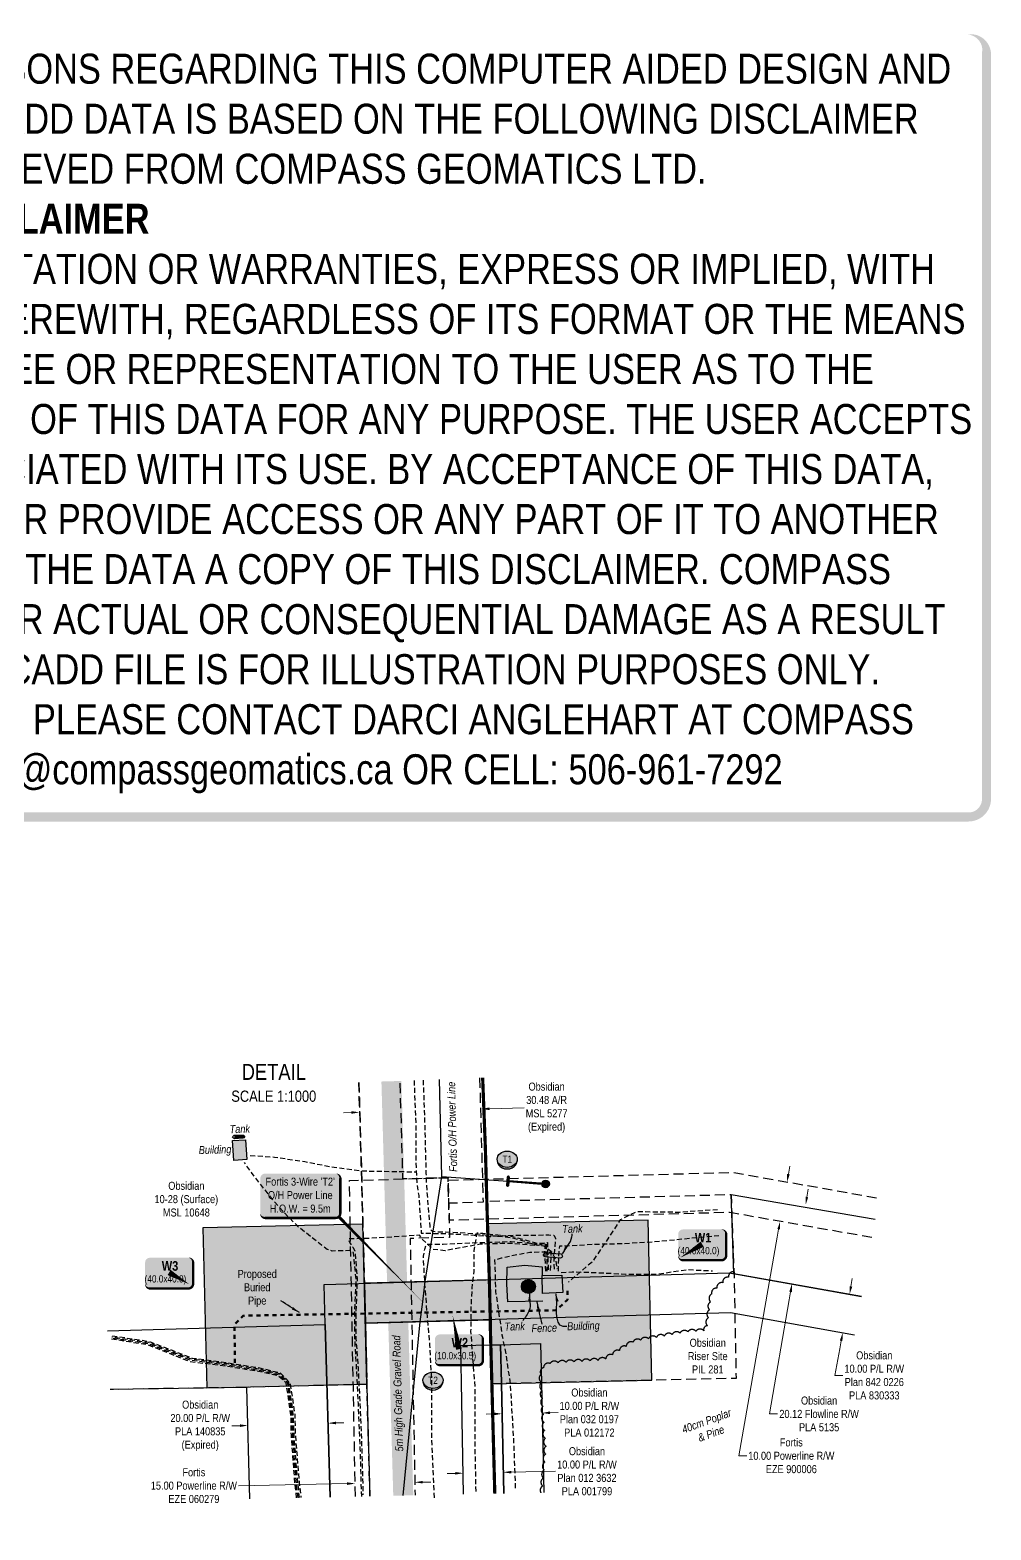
# Model space of a CAD drawing. Extents: x 628869 to 631269, y 5834526 to 5836720.
# Drawn here: x 630069 to 631269, y 5834846 to 5836720 of the extents above; entities that cross this region are included whole.
import ezdxf
from ezdxf.enums import TextEntityAlignment as Align

# ---------------------------------------------------------------- set-up
doc = ezdxf.new("R2010")
doc.units = 0
doc.header["$LTSCALE"] = 5
doc.header["$PDSIZE"] = 0.5
for name, pattern in [('0', [1, 1, 0]), ('CENTERLINEX3', [5, 2.5, -1, 0.5, -1]), ('foc-ACCESSROAD', [3.75, 2.5, -1.25]), ('foc-FLOWLINE', [3.75, 2.5, -1.25]), ('foc-PROPOSED-HP', [2, 1, -1]), ('UG_PIPE', [1.875, 1.25, -0.625])]:
    doc.linetypes.add(name, pattern=pattern)
doc.layers.get('Defpoints').update_dxf_attribs({"color": 9})
for name, color, linetype in [('AS-FENCE', 48, 'foc-FENCE'), ('AS-PIPE-UG', 44, 'UG_PIPE'), ('AS-POWER', 104, 'foc-POWER'), ('AS-POWER-EXISTING-ANC', 72, 'Continuous'), ('AS-POWER-EXISTING-PP', 72, 'Continuous'), ('AS-POWER-T', 104, 'Continuous'), ('AS-ROADS', 254, 'Continuous'), ('C-RW', 13, 'Continuous'), ('C-WS', 13, 'foc-ACCESSROAD'), ('DETAIL-T', 7, 'Continuous'), ('F-EZE', 190, 'foc-FLOWLINE'), ('P-BUFFER-H 100m', 191, 'Continuous'), ('P-CROSSINGS', 250, 'Continuous'), ('P-TEMP-BLOCKS', 250, 'Continuous'), ('P-WORKAREA', 113, 'Continuous'), ('P-WORKAREA-H', 111, 'Continuous'), ('T-BUSH', 110, '0'), ('T-BUSH-T', 110, 'Continuous')]:
    doc.layers.add(name, color=color, linetype=linetype)
for name, color, linetype, lineweight in [('AS-GENERAL', 48, 'Continuous', 18), ('C-AR-T', 13, 'Continuous', 9), ('C-RW-T', 13, 'Continuous', 9), ('C-WS-T', 13, 'Continuous', 9), ('F-EZE-T', 190, 'Continuous', 9), ('PROPOSED HP', 240, 'foc-PROPOSED-HP', 60), ('T-TEXT', 48, 'Continuous', 18)]:
    doc.layers.add(name, color=color, linetype=linetype, lineweight=lineweight)
doc.layers.add('AS-IR BOUNDARY', color=7, linetype='CENTERLINEX3', lineweight=25, true_color=0x636363)
doc.layers.add('AS-STRUCTURE', color=7, linetype='Continuous', lineweight=30, true_color=0x595959)
doc.layers.add('AS-STRUCTURE-H', color=7, linetype='Continuous', true_color=0xa8a8a8)
doc.layers.add('AS-STRUCTURE-T', color=7, linetype='Continuous', true_color=0x454545)
doc.layers.add('DISCLAIMER', color=7, linetype='Continuous', plot=False)
doc.styles.add('80', font='ARIALN.TTF', dxfattribs={"height": 10})
doc.styles.add('80CG', font='ARIALN.TTF', dxfattribs={"height": 10})
doc.styles.add('80L', font='ARIALN.TTF', dxfattribs={"height": 10})
doc.styles.add('BOLD', font='ARIALNB.TTF')
doc.styles.add('Crossing', font='ARIALN.TTF', dxfattribs={"height": 10})
doc.styles.add('foc-LtypeFont', font='ARIALN.TTF', dxfattribs={"height": 7.35})
doc.linetypes.add('foc-FENCE', pattern='A,10,-1,["X",foc-LtypeFont,S=0.2,R=0,X=-0.625,Y=-0.75],-1.24', length=12.24)
doc.linetypes.add('foc-POWER', pattern='A,6,-1,["P",foc-LtypeFont,S=0.2,R=0,X=-0.625,Y=-0.75],-1.24,4', length=12.24)
doc.dimstyles.new('Compass 5 000', dxfattribs={"dimscale": 5, "dimtxt": 9, "dimasz": 2, "dimexe": 0.2, "dimexo": 0.0625, "dimgap": 0.5, "dimtad": 0, "dimtih": 1, "dimtoh": 1, "dimzin": 0, "dimdsep": 46, "dimtxsty": '80CG', "dimcen": 0.1, "dimse1": 1, "dimse2": 1, "dimclrd": 256, "dimclrt": 256, "dimaunit": 1, "dimadec": 4, "dimazin": 0, "dimtfac": 0.06, "dimtofl": 0, "dimtmove": 0, "dimatfit": 1, "dimfxl": 0.2, "dimtolj": 1, "dimtzin": 0, "dimlwd": -1, "dimarcsym": 0})

# ---------------------------------------------------------------- blocks, each defined once
blk = doc.blocks.new('*U452')
h = blk.add_hatch(color=111)
edge = h.paths.add_edge_path()
edge.add_line((-24, -20), (24, -20))
edge.add_arc((24, -14), 6, 270, 360)
edge.add_line((30, -14), (30, 12.5))
edge.add_arc((24, 12.5), 6, 0, 90)
edge.add_line((24, 18.5), (-24, 18.5))
edge.add_arc((-24, 12.5), 6, 90, 180)
edge.add_line((-30, 12.5), (-30, -14))
edge.add_arc((-24, -14), 6, 180, 270)
at = {"color": 250, "flags": 128}
blk.add_lwpolyline([(-24, -20, 3, 3, 0), (24, -20, 3, 3, 0.414214), (30, -14, 3, 3, 0), (30, 12.5, 3, 0, 0.414214), (24, 18.5, 0, 0, 0), (-24, 18.5, 0, 0, 0.414214), (-30, 12.5, 0, 0, 0), (-30, -14, 0, 3, 0.414214)], format="xyseb", close=True, dxfattribs=at)
at = {"flags": 128}
blk.add_lwpolyline([(-27.5, -16.9, 0, 7.5, 0), (0, 0, 0, 0, 0)], format="xyseb", dxfattribs=at)
at = {"color": 250}
for tag, p, height, style in [('TEMP_AREA_W1_001', (-9.2, 2.2), 12, 'BOLD'), ('ENTER_TEXT_001', (-30.7, -12.5), 9, '80')]:
    blk.add_attdef(tag, p, '', height=height, dxfattribs=dict(at, style=style))
blk = doc.blocks.new('*D454')
at = {"layer": 'C-AR-T', "transparency": 16777216}
for p, q in [((630643.1, 5835372.2), (630686.6, 5835373.4)), ((630470.7, 5835367.6), (630460.7, 5835367.3))]:
    blk.add_line(p, q, dxfattribs=at)
for points in [[(630470.6, 5835369.2), (630470.7, 5835365.9), (630480.7, 5835367.8)], [(630643.1, 5835373.9), (630643.2, 5835370.6), (630633.1, 5835372)]]:
    blk.add_solid(points, dxfattribs=at)
at = {"layer": 'Defpoints', "color": 0, "transparency": 16777216}
for p in [(630624.1, 5835706.3), (630471.6, 5835702.2), (630633.1, 5835372)]:
    blk.add_point(p, dxfattribs=at)
at = {"layer": 'C-AR-T', "transparency": 16777216, "insert": (630714.5, 5835373.4), "char_height": 10, "attachment_point": 5, "style": '80CG'}
blk.add_mtext('\\A1;Obsidian\\P30.48 A/R\\PMSL 5277\\P(Expired)', dxfattribs=at)
blk = doc.blocks.new('*D455')
at = {"layer": 'C-RW-T', "transparency": 16777216}
for p, q in [((631039.6, 5835262), (631041.3, 5835271.8)), ((630992.8, 5834991), (631017.4, 5835133.6)), ((631019.1, 5835143.4), (631017.4, 5835133.6)), ((631002.8, 5834991), (630992.8, 5834991))]:
    blk.add_line(p, q, dxfattribs=at)
for points in [[(631038, 5835262.3), (631041.2, 5835261.7), (631037.9, 5835252.1)], [(631017.5, 5835143.7), (631020.8, 5835143.1), (631020.8, 5835153.3)]]:
    blk.add_solid(points, dxfattribs=at)
at = {"layer": 'Defpoints', "color": 0, "transparency": 16777216}
for p in [(631037.9, 5835252.1), (631103.7, 5835240.8), (631086.6, 5835141.9)]:
    blk.add_point(p, dxfattribs=at)
at = {"layer": 'C-RW-T', "transparency": 16777216, "insert": (631054.8, 5834991), "char_height": 10, "attachment_point": 5, "style": '80CG'}
blk.add_mtext('\\A1;Obsidian\\P20.12 Flowline R/W\\PPLA 5135', dxfattribs=at)
blk = doc.blocks.new('*D456')
at = {"layer": 'C-RW-T', "transparency": 16777216}
for p, q in [((630331.4, 5834976.3), (630321.5, 5834976.1)), ((630451.3, 5834979.7), (630461.3, 5834980))]:
    blk.add_line(p, q, dxfattribs=at)
for points in [[(630331.4, 5834978), (630331.5, 5834974.7), (630341.4, 5834976.6)], [(630451.3, 5834981.4), (630451.4, 5834978.1), (630441.3, 5834979.4)]]:
    blk.add_solid(points, dxfattribs=at)
at = {"layer": 'Defpoints', "color": 0, "transparency": 16777216}
for p in [(630341.4, 5834976.6), (630342.2, 5834949.6), (630442.1, 5834952.5)]:
    blk.add_point(p, dxfattribs=at)
at = {"layer": 'C-RW-T', "transparency": 16777216, "insert": (630281.9, 5834976.1), "char_height": 10, "attachment_point": 5, "style": '80CG', "bg_fill": 3, "box_fill_scale": 1.1, "bg_fill_color": 256, "bg_fill_true_color": 13158600, "bg_fill_transparency": 0}
blk.add_mtext('\\A1;Obsidian\\P20.00 P/L R/W\\PPLA 140835\\P(Expired)', dxfattribs=at)
blk = doc.blocks.new('*D457')
at = {"layer": 'C-RW-T', "transparency": 16777216}
for p, q in [((631094.5, 5835150.2), (631096.3, 5835160)), ((631074.6, 5835039.1), (631080.6, 5835072.4)), ((631082.3, 5835082.2), (631080.6, 5835072.4)), ((631084.6, 5835039.1), (631074.6, 5835039.1))]:
    blk.add_line(p, q, dxfattribs=at)
for points in [[(631092.9, 5835150.5), (631096.2, 5835149.9), (631092.8, 5835140.3)], [(631080.7, 5835082.5), (631084, 5835081.9), (631084.1, 5835092.1)]]:
    blk.add_solid(points, dxfattribs=at)
at = {"layer": 'Defpoints', "color": 0, "transparency": 16777216}
for p in [(631010.8, 5835155.1), (631002.1, 5835106.8), (631084.1, 5835092.1)]:
    blk.add_point(p, dxfattribs=at)
at = {"layer": 'C-RW-T', "transparency": 16777216, "insert": (631123.7, 5835039.1), "char_height": 10, "attachment_point": 5, "style": '80CG'}
blk.add_mtext('\\A1;Obsidian\\P10.00 P/L R/W\\PPlan 842 0226\\PPLA 830333', dxfattribs=at)
blk = doc.blocks.new('*D458')
at = {"layer": 'C-RW-T', "transparency": 16777216}
for p, q in [((630648.9, 5834991), (630638.9, 5834990.8)), ((630718.8, 5834992.5), (630728.8, 5834992.7))]:
    blk.add_line(p, q, dxfattribs=at)
for points in [[(630718.7, 5834994.1), (630718.8, 5834990.8), (630708.8, 5834992.2)], [(630648.8, 5834992.7), (630648.9, 5834989.4), (630658.9, 5834991.2)]]:
    blk.add_solid(points, dxfattribs=at)
at = {"layer": 'Defpoints', "color": 0, "transparency": 16777216}
for p in [(630658.5, 5835006.8), (630708.5, 5835007.8), (630708.8, 5834992.2)]:
    blk.add_point(p, dxfattribs=at)
at = {"layer": 'C-RW-T', "transparency": 16777216, "insert": (630767.9, 5834992.7), "char_height": 10, "attachment_point": 5, "style": '80CG'}
blk.add_mtext('\\A1;Obsidian\\P10.00 P/L R/W\\PPlan 032 0197\\PPLA 012172', dxfattribs=at)
blk = doc.blocks.new('*D459')
at = {"layer": 'C-RW-T', "transparency": 16777216}
for p, q in [((630670.3, 5834918.3), (630725.8, 5834919.4)), ((630600.4, 5834916.8), (630590.4, 5834916.6))]:
    blk.add_line(p, q, dxfattribs=at)
for points in [[(630670.3, 5834919.9), (630670.4, 5834916.6), (630660.3, 5834918.1)], [(630600.3, 5834918.5), (630600.4, 5834915.2), (630610.4, 5834917)]]:
    blk.add_solid(points, dxfattribs=at)
at = {"layer": 'Defpoints', "color": 0, "transparency": 16777216}
for p in [(630610.5, 5834911.7), (630660.3, 5834918.1), (630660.5, 5834912.7)]:
    blk.add_point(p, dxfattribs=at)
at = {"layer": 'C-RW-T', "transparency": 16777216, "insert": (630764.9, 5834919.4), "char_height": 10, "attachment_point": 5, "style": '80CG'}
blk.add_mtext('\\A1;Obsidian\\P10.00 P/L R/W\\PPlan 012 3632\\PPLA 001799', dxfattribs=at)
blk = doc.blocks.new('*D460')
at = {"layer": 'Defpoints', "color": 0, "transparency": 16777216}
for p in [(630475.4, 5834904.1), (630475.4, 5834903.3), (630549.9, 5834904.7)]:
    blk.add_point(p, dxfattribs=at)
at = {"layer": 'F-EZE-T', "transparency": 16777216}
for p, q in [((630465.4, 5834904), (630329.6, 5834901.4)), ((630559.9, 5834905.8), (630569.9, 5834905.9))]:
    blk.add_line(p, q, dxfattribs=at)
for points in [[(630465.4, 5834905.6), (630465.4, 5834902.3), (630475.4, 5834904.1)], [(630559.9, 5834907.4), (630559.9, 5834904.1), (630549.9, 5834905.6)]]:
    blk.add_solid(points, dxfattribs=at)
at = {"layer": 'F-EZE-T', "transparency": 16777216, "insert": (630274, 5834901.4), "char_height": 10, "attachment_point": 5, "style": '80CG'}
blk.add_mtext('\\A1;Fortis\\P15.00 Powerline R/W\\PEZE 060279', dxfattribs=at)
blk = doc.blocks.new('*D461')
at = {"layer": 'Defpoints', "color": 0, "transparency": 16777216}
for p in [(631001.4, 5835283.2), (631014.8, 5835280.8), (630992.7, 5835233.9)]:
    blk.add_point(p, dxfattribs=at)
at = {"layer": 'F-EZE-T', "transparency": 16777216}
for p, q in [((631016.5, 5835290.6), (631018.3, 5835300.5)), ((631004.3, 5835221.7), (631002.6, 5835211.8)), ((630954.4, 5834938.7), (631002.6, 5835211.8)), ((630964.4, 5834938.7), (630954.4, 5834938.7))]:
    blk.add_line(p, q, dxfattribs=at)
for points in [[(631014.9, 5835290.9), (631018.2, 5835290.4), (631014.8, 5835280.8)], [(631002.7, 5835222), (631006, 5835221.4), (631006.1, 5835231.5)]]:
    blk.add_solid(points, dxfattribs=at)
at = {"layer": 'F-EZE-T', "transparency": 16777216, "insert": (631020.1, 5834938.7), "char_height": 10, "attachment_point": 5, "style": '80CG'}
blk.add_mtext('\\A1;Fortis\\P10.00 Powerline R/W\\PEZE 900006', dxfattribs=at)
blk = doc.blocks.new('*U453')
h = blk.add_hatch(color=255)
h.dxf.hatch_style = 1
edge = h.paths.add_edge_path()
edge.add_arc((0.08, 1.1), 0.2, -4.2141, 175.7859, ccw=False)
edge.add_line((0.28, 1.08), (0.18, -0.21))
edge.add_line((0.18, -0.21), (0.12, -1.11))
edge.add_arc((-0.08, -1.1), 0.2, 175.7859, 355.7859, ccw=False)
edge.add_line((-0.28, -1.08), (-0.12, 1.11))
h = blk.add_hatch(color=255)
h.dxf.hatch_style = 1
edge = h.paths.add_edge_path()
edge.add_arc((9.38, -0.69), 0.2, -94.2141, 85.7859, ccw=False)
edge.add_line((9.37, -0.89), (0.18, -0.21))
edge.add_line((0.18, -0.21), (0.21, 0.18))
edge.add_line((0.21, 0.18), (9.4, -0.49))
at = {"color": 255}
blk.add_lwpolyline([(-0.12, 1.11, -1), (0.28, 1.08), (0.18, -0.21), (0.12, -1.11, -1), (-0.28, -1.08)], format="xyb", close=True, dxfattribs=at)
at = {"color": 72, "const_width": 0.1, "flags": 128}
for points in [[(0.08, 1.1), (-0.08, -1.1)], [(9.38, -0.69), (0, 0)]]:
    blk.add_lwpolyline(points, dxfattribs=at)
at = {"color": 255, "flags": 128}
blk.add_lwpolyline([(9.4, -0.49, -1), (9.37, -0.89), (0.18, -0.21), (0.21, 0.18)], format="xyb", close=True, dxfattribs=at)
blk = doc.blocks.new('POWERPOLE')
h = blk.add_hatch(color=255)
edge = h.paths.add_edge_path()
edge.add_arc((0, 0), 0.96, 0, 360)
at = {"linetype": 'Continuous'}
for p, q in [((0.68, -0.68), (-0.68, 0.68)), ((-0.68, -0.68), (0.68, 0.68))]:
    blk.add_line(p, q, dxfattribs=at)
blk.add_circle((0, 0), 0.96, dxfattribs=at)
blk = doc.blocks.new('*U448')
h = blk.add_hatch(color=255)
edge = h.paths.add_edge_path()
edge.add_line((-44, -28.5), (44, -28.5))
edge.add_arc((44, -22.5), 6, 270, 360)
edge.add_line((50, -22.5), (50, 21))
edge.add_arc((44, 21), 6, 0, 90)
edge.add_line((44, 27), (-44, 27))
edge.add_arc((-44, 21), 6, 90, 180)
edge.add_line((-50, 21), (-50, -22.5))
edge.add_arc((-44, -22.5), 6, 180, 270)
at = {"color": 104, "flags": 128}
blk.add_lwpolyline([(-44, -28.5, 3, 3, 0), (44, -28.5, 3, 3, 0.414214), (50, -22.5, 3, 3, 0), (50, 21, 3, 0, 0.414214), (44, 27, 0, 0, 0), (-44, 27, 0, 0, 0.414214), (-50, 21, 0, 0, 0), (-50, -22.5, 0, 3, 0.414214)], format="xyseb", close=True, dxfattribs=at)
at = {"color": 104, "style": '80'}
blk.add_attdef('ENTER_TEXT_001', (-26.8, -4.9), '', height=10, dxfattribs=at)
blk = doc.blocks.new('*U463')
h = blk.add_hatch(color=111)
edge = h.paths.add_edge_path()
edge.add_line((-24, -20), (24, -20))
edge.add_arc((24, -14), 6, 270, 360)
edge.add_line((30, -14), (30, 12.5))
edge.add_arc((24, 12.5), 6, 0, 90)
edge.add_line((24, 18.5), (-24, 18.5))
edge.add_arc((-24, 12.5), 6, 90, 180)
edge.add_line((-30, 12.5), (-30, -14))
edge.add_arc((-24, -14), 6, 180, 270)
at = {"color": 250, "flags": 128}
blk.add_lwpolyline([(-24, -20, 3, 3, 0), (24, -20, 3, 3, 0.414214), (30, -14, 3, 3, 0), (30, 12.5, 3, 0, 0.414214), (24, 18.5, 0, 0, 0), (-24, 18.5, 0, 0, 0.414214), (-30, 12.5, 0, 0, 0), (-30, -14, 0, 3, 0.414214)], format="xyseb", close=True, dxfattribs=at)
at = {"flags": 128}
blk.add_lwpolyline([(25, -14.6, 0, 7.5, 0), (0, 0, 0, 0, 0)], format="xyseb", dxfattribs=at)
at = {"color": 250}
for tag, p, height, style in [('TEMP_AREA_W1_001', (-9.2, 2.2), 12, 'BOLD'), ('ENTER_TEXT_001', (-30.7, -12.5), 9, '80')]:
    blk.add_attdef(tag, p, '', height=height, dxfattribs=dict(at, style=style))
blk = doc.blocks.new('*U462')
h = blk.add_hatch(color=111)
edge = h.paths.add_edge_path()
edge.add_line((-24, -20), (24, -20))
edge.add_arc((24, -14), 6, 270, 360)
edge.add_line((30, -14), (30, 12.5))
edge.add_arc((24, 12.5), 6, 0, 90)
edge.add_line((24, 18.5), (-24, 18.5))
edge.add_arc((-24, 12.5), 6, 90, 180)
edge.add_line((-30, 12.5), (-30, -14))
edge.add_arc((-24, -14), 6, 180, 270)
at = {"flags": 128}
blk.add_lwpolyline([(-7.8, 42, 0, 7.5, 0), (0, 0, 0, 0, 0)], format="xyseb", dxfattribs=at)
at = {"color": 250, "flags": 128}
blk.add_lwpolyline([(-24, -20, 3, 3, 0), (24, -20, 3, 3, 0.414214), (30, -14, 3, 3, 0), (30, 12.5, 3, 0, 0.414214), (24, 18.5, 0, 0, 0), (-24, 18.5, 0, 0, 0.414214), (-30, 12.5, 0, 0, 0), (-30, -14, 0, 3, 0.414214)], format="xyseb", close=True, dxfattribs=at)
at = {"color": 250}
for tag, p, height, style in [('TEMP_AREA_W1_001', (-9.2, 2.2), 12, 'BOLD'), ('ENTER_TEXT_001', (-30.7, -12.5), 9, '80')]:
    blk.add_attdef(tag, p, '', height=height, dxfattribs=dict(at, style=style))
blk = doc.blocks.new('XING3')
h = blk.add_hatch(color=250)
h.dxf.hatch_style = 1
edge = h.paths.add_edge_path()
edge.add_ellipse((0, -2), major_axis=(-12.5, 0), ratio=0.816297, start_angle=0, end_angle=180)
edge.add_line((12.5, -2), (12.5, 0))
edge.add_ellipse((0, 0), major_axis=(-12.5, 0), ratio=0.816297, start_angle=0, end_angle=180, ccw=False)
edge.add_line((-12.5, 0), (-12.5, -2))
at = {"layer": 'P-BUFFER-H 100m'}
h = blk.add_hatch(color=256, dxfattribs=at)
h.dxf.hatch_style = 1
edge = h.paths.add_edge_path()
edge.add_ellipse((0, 0), major_axis=(-12.5, 0), ratio=0.816297, start_angle=0, end_angle=360)
at = {"color": 250}
blk.add_ellipse((0, 0), major_axis=(-12.5, 0), ratio=0.816297, dxfattribs=at)
blk.add_ellipse((0, -2), major_axis=(-12.5, 0), ratio=0.816297, start_param=0, end_param=3.141593, dxfattribs=at)
at = {"color": 250, "style": 'Crossing'}
blk.add_attdef('CROSSING', text='', height=9, dxfattribs=at).set_placement((0.1, 0), align=Align.MIDDLE_CENTER)
at = {"color": 250, "style": 'Crossing', "flags": 1}
for tag, p in [('OWNER', (0.1, -12.5)), ('DESCRIPTION', (0.1, -25.8)), ('LOCATION', (0.1, -39.3)), ('DWG_REF', (0.1, -52.8))]:
    blk.add_attdef(tag, text='', height=9, dxfattribs=at).set_placement(p, align=Align.MIDDLE_CENTER)
blk = doc.blocks.new('Disclaimer_Legal')
at = {"layer": 'DISCLAIMER', "color": 254, "flags": 128}
blk.add_lwpolyline([(-3612.9, -1104.6, 37.5, 37.5, 0), (4096.1, -1104.6, 37.5, 37.5, 0.414214), (4171.1, -1029.6, 37.5, 37.5, 0), (4171.1, 2078.7, 37.5, 0, 0.414214), (4096.1, 2153.7, 0, 0, 0), (-3612.9, 2153.7, 0, 0, 0.414214), (-3687.9, 2078.7, 0, 0, 0), (-3687.9, -1029.6, 0, 37.5, 0.414214)], format="xyseb", close=True, dxfattribs=at)
at = {"layer": 'DISCLAIMER', "color": 254, "insert": (241.6, 533.9), "char_height": 125, "width": 7717.568, "attachment_point": 5, "style": '80'}
blk.add_mtext('NOTICE TO THE CORPORATION, PERSON &/OR PERSONS REGARDING THIS COMPUTER AIDED DESIGN AND DRAFTING (CADD) FILES. ACCEPTANCE OF THE CADD DATA IS BASED ON THE FOLLOWING DISCLAIMER WHICH COVERS ALL CADD DATA RECIEVED FROM COMPASS GEOMATICS LTD.\\P{\\fArial Narrow|b1|i0|c0|p34;DISCLAIMER}\\PCOMPASS GEOMATICS LTD. MAKES NO REPRESENTATION OR WARRANTIES, EXPRESS OR IMPLIED, WITH RESPECT TO THE REUSE OF THE DATA PROVIDED HEREWITH, REGARDLESS OF ITS FORMAT OR THE MEANS OF ITS TRANSMISSION. THERE IS NO GUARANTEE OR REPRESENTATION TO THE USER AS TO THE ACCURACY, CURRENCY, SUITABILITY OR RELIABILITY OF THIS DATA FOR ANY PURPOSE. THE USER ACCEPTS THE DATA "AS IS", AND ASSUMES ALL RISKS ASSOCIATED WITH ITS USE. BY ACCEPTANCE OF THIS DATA, THE USER AGREES NOT TO TRANSMIT THIS DATA OR PROVIDE ACCESS OR ANY PART OF IT TO ANOTHER PARTY UNLESS THE USER SHALL INCLUDE WITH THE DATA A COPY OF THIS DISCLAIMER. COMPASS GEOMATICS LTD. ASSUMES NO RESPONSIBILITY FOR ACTUAL OR CONSEQUENTIAL DAMAGE AS A RESULT OF ANY USER\'S RELIANCE ON THIS DATA. THIS CADD FILE IS FOR ILLUSTRATION PURPOSES ONLY.\\PIF YOU REQUIRE MORE ACCURATE INFORMATION, PLEASE CONTACT DARCI ANGLEHART AT COMPASS GEOMATICS LTD. VIA EMAIL: darci.anglehart@compassgeomatics.ca OR CELL: 506-961-7292', dxfattribs=at)

msp = doc.modelspace()

# ---------------------------------------------------------------- hatches: boundary and pattern name
at = {"layer": 'AS-STRUCTURE-H'}
h = msp.add_hatch(color=256, dxfattribs=at)
h.dxf.hatch_style = 1
h.paths.add_polyline_path([(630338.597, 5835333.617), (630340.152, 5835308.707), (630324.042, 5835307.682), (630322.217, 5835332.582)])
h = msp.add_hatch(color=256, dxfattribs=at)
h.dxf.hatch_style = 1
edge = h.paths.add_edge_path()
edge.add_line((630335.177, 5835335.697), (630324.747, 5835334.837))
edge.add_arc((630325.105, 5835337.798), 2.983, 204.065648, 263.091308, ccw=False)
edge.add_arc((630325.761, 5835335.957), 3.437, 111.408621, 169.529569, ccw=False)
edge.add_line((630324.507, 5835339.157), (630334.907, 5835339.457))
edge.add_arc((630334.495, 5835336.578), 2.909, 12.799675, 81.869927, ccw=False)
edge.add_arc((630335.249, 5835337.879), 2.183, 268.087012, 342.483761, ccw=False)
h = msp.add_hatch(color=256, dxfattribs=at)
h.dxf.hatch_style = 1
edge = h.paths.add_edge_path()
edge.add_arc((630731.726, 5835188.321), 2.605, 268.248037, 353.849781, ccw=False)
edge.add_line((630731.647, 5835185.717), (630712.677, 5835187.147))
edge.add_arc((630713.553, 5835190.143), 3.122, 179.473694, 253.688128, ccw=False)
edge.add_arc((630713.95, 5835188.663), 3.829, 104.34644, 156.78267, ccw=False)
edge.add_line((630713.002, 5835192.372), (630732.147, 5835191.022))
edge.add_arc((630730.156, 5835187.293), 4.227, 10.211229, 61.912081, ccw=False)
h = msp.add_hatch(color=256, dxfattribs=at)
h.dxf.hatch_style = 1
h.paths.add_polyline_path([(630709.442, 5835141.342), (630709.012, 5835163.862), (630733.702, 5835164.417), (630734.872, 5835142.522)])
h = msp.add_hatch(color=256, dxfattribs=at)
h.dxf.hatch_style = 1
edge = h.paths.add_edge_path()
edge.add_arc((630691.717, 5835150.129), 8.711, 0, 360)
at = {"layer": 'P-WORKAREA-H'}
h = msp.add_hatch(color=256, dxfattribs=at)
h.dxf.hatch_style = 1
h.paths.add_polyline_path([(630490.05, 5835028.135), (630485.185, 5835228.008), (630285.303, 5835223.531), (630290.168, 5835023.658)])
h = msp.add_hatch(color=256, dxfattribs=at)
h.dxf.hatch_style = 1
h.paths.add_polyline_path([(630846.018, 5835033.068), (630841.153, 5835232.941), (630641.272, 5835228.464), (630646.137, 5835028.591)])
h = msp.add_hatch(color=256, dxfattribs=at)
h.dxf.hatch_style = 1
h.paths.add_polyline_path([(630488.197, 5835104.237), (630644.187, 5835108.697), (630642.971, 5835158.665), (630486.981, 5835154.206)])

# ---------------------------------------------------------------- linework, layer by layer
at = {"layer": 'AS-FENCE', "flags": 128}
msp.add_lwpolyline([(630709.657, 5835131.677), (630666.077, 5835131.007), (630664.792, 5835152.937), (630665.242, 5835174.387), (630687.322, 5835176.802), (630708.827, 5835174.942), (630708.647, 5835152.847)], dxfattribs=at)
at = {"layer": 'AS-IR BOUNDARY', "const_width": 3.999, "flags": 128}
msp.add_lwpolyline([(630634.636, 5835410.982), (630638.022, 5835322.692), (630639.09, 5835284.261), (630639.857, 5835256.737), (630640.48, 5835234.251), (630642.971, 5835158.665), (630644.187, 5835108.697), (630644.343, 5835094.546), (630644.815, 5835077.239), (630644.967, 5835071.624), (630646.137, 5835028.591), (630649.791, 5834891.431)], dxfattribs=at)
at = {"layer": 'AS-PIPE-UG', "flags": 128}
for points in [[(630548.982, 5835407.697), (630549.097, 5835405.317), (630551.142, 5835351.512), (630551.037, 5835309.647), (630552.502, 5835278.647), (630554.842, 5835263.792), (630558.002, 5835216.937), (630572.157, 5835216.622), (630598.242, 5835215.972), (630624.157, 5835214.342), (630643.807, 5835212.647), (630673.682, 5835214.502), (630702.142, 5835214.472), (630717.232, 5835214.657), (630723.522, 5835214.272), (630725.767, 5835210.642), (630724.572, 5835200.077), (630723.632, 5835183.797), (630723.782, 5835170.842)], [(630560.249, 5835408.129), (630560.432, 5835404.472), (630562.067, 5835358.832), (630563.872, 5835291.317), (630564.302, 5835277.207), (630568.482, 5835225.427), (630569.402, 5835221.652), (630571.597, 5835219.507), (630578.307, 5835218.537), (630597.087, 5835218.202), (630624.542, 5835216.197), (630643.822, 5835214.027), (630671.192, 5835211.302), (630701.442, 5835202.332), (630711.152, 5835201.052), (630720.442, 5835193.992), (630725.452, 5835184.387), (630727.522, 5835172.092)], [(630344.407, 5835313.892), (630374.597, 5835311.947), (630412.472, 5835306.222), (630449.037, 5835299.097), (630485.392, 5835294.572), (630551.512, 5835293.402)], [(630483.572, 5834887.857), (630481.807, 5834947.852), (630479.397, 5835004.077), (630477.167, 5835048.432), (630475.007, 5835084.847), (630474.882, 5835117.947), (630476.637, 5835159.727), (630473.287, 5835192.862), (630468.527, 5835195.027), (630446.897, 5835194.517), (630440.432, 5835196.532), (630433.357, 5835201.967), (630404.922, 5835224.207), (630387.012, 5835242.087), (630373.382, 5835257.312), (630345.872, 5835292.677), (630337.152, 5835305.177)], [(630928.117, 5835246.027), (630880.097, 5835242.777), (630827.007, 5835243.477), (630816.212, 5835238.572), (630806.377, 5835233.387), (630797.177, 5835219.127), (630771.477, 5835180.987), (630741.802, 5835155.712)], [(630713.647, 5835169.382), (630713.217, 5835177.122), (630712.382, 5835193.362), (630713.077, 5835202.782), (630700.922, 5835201.267), (630670.042, 5835204.117), (630631.567, 5835203.012), (630587.617, 5835194.872), (630572.677, 5835196.592), (630559.367, 5835208.987), (630555.927, 5835214.212), (630491.167, 5835210.087), (630466.917, 5835209.812), (630468.807, 5835204.957), (630472.462, 5835199.442), (630475.082, 5835194.572), (630477.852, 5835160.127), (630476.252, 5835118.432), (630476.437, 5835084.632), (630479.012, 5835048.697), (630481.272, 5835003.902), (630483.627, 5834948.237), (630485.157, 5834890.077)], [(630574.347, 5834886.277), (630571.142, 5834958.147), (630571.312, 5835028.012), (630568.787, 5835077.077), (630565.692, 5835112.507), (630562.547, 5835153.307), (630560.607, 5835188.077), (630562.527, 5835196.952), (630564.362, 5835203.092), (630573.402, 5835202.947), (630585.462, 5835203.272), (630632.797, 5835205.222), (630670.427, 5835206.392), (630701.512, 5835203.387), (630714.102, 5835204.117), (630714.162, 5835193.492), (630714.862, 5835185.757), (630714.922, 5835169.347)], [(630626.382, 5834893.992), (630625.137, 5834958.932), (630625.167, 5835024.932), (630622.242, 5835063.347), (630620.067, 5835094.537), (630620.332, 5835107.377), (630620.402, 5835125.527), (630621.582, 5835148.072), (630623.927, 5835169.282), (630624.142, 5835195.072), (630627.652, 5835217.182), (630634.852, 5835216.657), (630644.047, 5835215.687), (630671.722, 5835212.632), (630702.542, 5835204.342), (630715.427, 5835205.017), (630716.537, 5835169.402)], [(630729.422, 5835169.412), (630729.582, 5835184.302), (630730.872, 5835200.842), (630736.932, 5835200.882), (630773.317, 5835203.062), (630809.987, 5835203.957), (630849.127, 5835206.222), (630929.457, 5835214.087)], [(630675.817, 5834898.102), (630673.542, 5834959.832), (630669.492, 5835027.777), (630664.102, 5835065.797), (630659.197, 5835089.477), (630656.407, 5835108.602), (630651.037, 5835144.562), (630650.462, 5835173.257), (630649.812, 5835183.707), (630658.282, 5835185.882), (630673.057, 5835189.437), (630693.522, 5835192.932), (630707.882, 5835193.722), (630719.992, 5835192.972), (630718.862, 5835169.682)], [(630732.807, 5835167.717), (630746.442, 5835168.367), (630759.087, 5835168.267), (630771.707, 5835167.787), (630813.482, 5835165.782), (630850.987, 5835165.677), (630891.092, 5835171.307), (630921.657, 5835169.802)], [(630172.172, 5835088.707), (630217.867, 5835081.647), (630272.022, 5835060.822), (630315.432, 5835054.967), (630355.907, 5835048.702), (630381.807, 5835042.272), (630394.162, 5835029.732), (630399.897, 5834990.522), (630400.657, 5834963.917), (630405.552, 5834905.277), (630407.697, 5834886.461)], [(630402.25, 5834886.35), (630400.267, 5834903.922), (630395.722, 5834964.462), (630395.237, 5834989.752), (630389.212, 5835030.052), (630378.887, 5835038.727), (630354.667, 5835043.992), (630315.187, 5835050.452), (630269.537, 5835056.137), (630216.447, 5835077.197), (630170.232, 5835084.597)], [(630404.101, 5834886.388), (630402.077, 5834903.872), (630397.482, 5834964.312), (630396.807, 5834989.967), (630390.997, 5835030.137), (630379.932, 5835039.887), (630355.327, 5835045.362), (630315.682, 5835051.872), (630270.242, 5835057.797), (630217.157, 5835078.597), (630170.917, 5835085.627)], [(630405.96, 5834886.426), (630403.787, 5834904.812), (630399.162, 5834964.077), (630398.177, 5834990.432), (630392.552, 5835030.362), (630380.757, 5835041.202), (630355.552, 5835046.897), (630315.792, 5835053.527), (630271.047, 5835059.287), (630217.632, 5835080.067), (630171.417, 5835086.917)]]:
    msp.add_lwpolyline(points, dxfattribs=at)
at = {"layer": 'AS-POWER', "flags": 128}
for points in [[(630535.223, 5834889.079), (630556.467, 5835106.132), (630559.837, 5835131.162), (630562.872, 5835156.362), (630583.797, 5835287.442), (630580.844, 5835408.919)], [(630583.797, 5835287.442), (630713.187, 5835278.342)]]:
    msp.add_lwpolyline(points, dxfattribs=at)
at = {"layer": 'AS-ROADS', "const_width": 25, "flags": 128}
msp.add_lwpolyline([(630535.495, 5834889.085), (630527.757, 5835156.657), (630520.698, 5835406.612)], dxfattribs=at)
at = {"layer": 'AS-STRUCTURE', "flags": 128}
for points in [[(630338.597, 5835333.617), (630340.152, 5835308.707), (630324.042, 5835307.682), (630322.217, 5835332.582)], [(630709.442, 5835141.342), (630709.012, 5835163.862), (630733.702, 5835164.417), (630734.872, 5835142.522)]]:
    msp.add_lwpolyline(points, close=True, dxfattribs=at)
for points in [[(630335.177, 5835335.697), (630324.747, 5835334.837, -0.26339776), (630322.382, 5835336.582, -0.25918069), (630324.507, 5835339.157), (630334.907, 5835339.457, -0.31084437), (630337.332, 5835337.222, -0.33652139)], [(630734.317, 5835188.042, -0.39190449), (630731.647, 5835185.717), (630712.677, 5835187.147, -0.33563604), (630710.432, 5835190.172, -0.23287394), (630713.002, 5835192.372), (630732.147, 5835191.022, -0.22949375)]]:
    msp.add_lwpolyline(points, format="xyb", close=True, dxfattribs=at)
at = {"layer": 'AS-STRUCTURE'}
msp.add_circle((630691.717, 5835150.129), 8.711, dxfattribs=at)
at = {"layer": 'C-RW'}
for points in [[(631107.735, 5835137.779), (630948.493, 5835166.171), (630945.681, 5835242.184), (630944.828, 5835265.23), (631124.735, 5835234.13)], [(630444.246, 5834887.212), (630437.987, 5835102.802), (630436.558, 5835152.764), (630942.558, 5835167.229), (631107.735, 5835137.779)], [(631099.193, 5835089.36), (630943.987, 5835117.267), (630488.197, 5835104.237), (630490.143, 5835024.734), (630493.912, 5834888.231)], [(630166.19, 5835095.032), (630437.987, 5835102.802), (630444.246, 5834887.212)], [(630610.861, 5834890.632), (630608.213, 5835029.706), (630607.321, 5835076.46), (630644.815, 5835077.239), (630657.096, 5835077.493), (630658.085, 5835028.926), (630660.885, 5834891.659)], [(630660.885, 5834891.659), (630658.085, 5835028.926), (630657.096, 5835077.493), (630706.997, 5835079.199), (630708.001, 5835030.312), (630710.826, 5834892.684)], [(630344.009, 5834885.154), (630340.152, 5835024.227), (630169.409, 5835021.539)]]:
    msp.add_lwpolyline(points, dxfattribs=at)
at = {"layer": 'C-WS', "flags": 128}
for points in [[(630634.636, 5835410.982), (630638.022, 5835322.692), (630639.09, 5835284.261), (630639.857, 5835256.737), (630640.48, 5835234.251), (630642.971, 5835158.665), (630644.187, 5835108.697), (630644.343, 5835094.546), (630644.815, 5835077.239), (630644.967, 5835071.624), (630646.137, 5835028.591), (630649.791, 5834891.431)], [(630480.085, 5835405.054), (630483.604, 5835283.065), (630486.981, 5835154.206), (630488.197, 5835104.237), (630490.05, 5835028.135), (630340.152, 5835024.227), (630169.409, 5835021.539)], [(630493.912, 5834888.231), (630490.143, 5835024.734), (630488.197, 5835104.237), (630486.981, 5835154.206), (630483.604, 5835283.065), (630480.085, 5835405.054)]]:
    msp.add_lwpolyline(points, dxfattribs=at)
msp.add_lwpolyline([(630658.085, 5835028.926), (630646.137, 5835028.591), (630644.967, 5835071.624), (630644.815, 5835077.239), (630644.343, 5835094.546), (630644.187, 5835108.697), (630642.971, 5835158.665), (630640.48, 5835234.251), (630639.857, 5835256.737), (630944.828, 5835265.23), (630945.681, 5835242.184), (630948.542, 5835164.866), (630949.553, 5835113.933), (630951.113, 5835035.422), (630708.008, 5835029.977), (630658.085, 5835028.926)], close=True, dxfattribs=at)
at = {"layer": 'F-EZE', "flags": 128}
for points in [[(630630.859, 5835410.837), (630634.338, 5835284.13), (630635.128, 5835255.361), (630592.267, 5835254.188), (630591.503, 5835282.937), (630591.404, 5835286.053), (630535.062, 5835284.517), (630531.602, 5835407.03)], [(630475.724, 5834887.858), (630473.127, 5835024.274), (630470.712, 5835151.067), (630468.208, 5835282.633), (630483.604, 5835283.065), (630591.475, 5835286.081), (630591.556, 5835282.938), (630592.847, 5835232.924), (630593.398, 5835211.595), (630544.107, 5835210.222), (630545.193, 5835153.216), (630546.145, 5835103.241), (630547.572, 5835028.275), (630550.216, 5834889.387)], [(631120.708, 5835211.305), (630945.681, 5835242.184), (630942.912, 5835242.672), (630640.482, 5835234.251), (630592.847, 5835232.924), (630592.293, 5835254.189), (630591.549, 5835282.938), (630634.338, 5835284.13), (630639.093, 5835284.261), (630946.597, 5835292.824), (631129.4, 5835260.571)]]:
    msp.add_lwpolyline(points, dxfattribs=at)
at = {"layer": 'P-CROSSINGS', "color": 104, "flags": 128}
msp.add_lwpolyline([(630559.36, 5835131.183, 0, 3.999, 0), (630454.734, 5835237.477, 1.999, 1.999, 0)], format="xyseb", dxfattribs=at)
at = {"layer": 'P-WORKAREA'}
for points in [[(630490.05, 5835028.135), (630485.185, 5835228.008), (630285.303, 5835223.531), (630290.168, 5835023.658)], [(630846.018, 5835033.068), (630841.153, 5835232.941), (630641.272, 5835228.464), (630646.137, 5835028.591)], [(630488.197, 5835104.237), (630644.187, 5835108.697), (630642.971, 5835158.665), (630486.981, 5835154.206)]]:
    msp.add_lwpolyline(points, close=True, dxfattribs=at)
at = {"layer": 'PROPOSED HP', "flags": 128}
msp.add_lwpolyline([(630325.271, 5835054.772), (630324.624, 5835102.684), (630335.711, 5835113.765), (630726.149, 5835120.438), (630740.626, 5835133.749), (630740.733, 5835148.352)], dxfattribs=at)
at = {"layer": 'T-BUSH', "flags": 128}
msp.add_lwpolyline([(630949.078, 5835168.545, 0.52056705), (630941.755, 5835161.74, 0.52056705), (630934.431, 5835154.936, 0.52056705), (630927.108, 5835148.131, 0.52056705), (630920.603, 5835140.904, 0.52056705), (630919.284, 5835130.995, 0.52056705), (630917.966, 5835121.085, 0.52056705), (630916.647, 5835111.176, 0.52056705), (630915.329, 5835101.267, 0.52056705), (630910.93, 5835094.712, 0.52056705), (630900.945, 5835094.241, 0.52056705), (630890.975, 5835093.63, 0.52056705), (630881.133, 5835091.877, 0.52056705), (630871.292, 5835090.124, 0.52056705), (630861.45, 5835088.37, 0.52056705), (630851.609, 5835086.617, 0.52056705), (630841.767, 5835084.864, 0.52056705), (630831.925, 5835083.11, 0.52056705), (630822.331, 5835080.71, 0.52056705), (630813.833, 5835075.447, 0.52056705), (630805.334, 5835070.183, 0.52056705), (630796.835, 5835064.92, 0.52056705), (630788.336, 5835059.657, 0.52056705), (630778.731, 5835057.88, 0.52056705), (630768.753, 5835057.279, 0.52056705), (630758.774, 5835056.678, 0.52056705), (630748.796, 5835056.078, 0.52056705), (630738.817, 5835055.477, 0.52056705), (630728.838, 5835054.876, 0.52056705), (630718.925, 5835054.077, 0.52056705), (630710.526, 5835048.657, 0.52056705), (630707.578, 5835040.477, 0.52056705), (630708.183, 5835030.499, 0.52056705), (630708.789, 5835020.521, 0.52056705), (630709.395, 5835010.542, 0.52056705), (630710, 5835000.564, 0.52056705), (630710.606, 5834990.586, 0.52056705), (630711.211, 5834980.608, 0.52056705), (630711.955, 5834970.64, 0.52056705), (630712.917, 5834960.69, 0.52056705), (630713.878, 5834950.74, 0.52056705), (630713.279, 5834940.788, 0.52056705), (630712.342, 5834930.835, 0.52056705), (630711.405, 5834920.883, 0.52056705), (630710.467, 5834910.93, 0.52056705), (630709.53, 5834900.978, 0.41679844), (630707.269, 5834892.611, 0.41679844)], format="xyb", dxfattribs=at)

# ---------------------------------------------------------------- block references
at = {"xscale": 0.3, "yscale": 0.3, "zscale": 0.3}
msp.add_blockref('Disclaimer_Legal', (630012.513, 5836068.083), dxfattribs=at)
at = {"layer": 'AS-POWER-EXISTING-ANC', "xscale": 4.998287849999989, "yscale": 4.998287849999989, "zscale": 4.998287849999989}
msp.add_blockref('*U453', (630666.297, 5835281.797), dxfattribs=at)
at = {"layer": 'AS-POWER-EXISTING-PP', "xscale": 4.998287849999989, "yscale": 4.998287849999989, "zscale": 4.998287849999989}
msp.add_blockref('POWERPOLE', (630713.187, 5835278.342), dxfattribs=at)
at = {"layer": 'AS-POWER-T', "color": 5}
ref = msp.add_blockref('*U448', (630406.913, 5835264.302), dxfattribs=dict(at, xscale=0.99965757, yscale=0.99965757, zscale=0.99965757))
ref.add_attrib('ENTER_TEXT_001', "Fortis 3-Wire 'T2'", (630363.48, 5835276.206), dxfattribs={"layer": '0', "color": 104, "height": 9.99658, "style": '80'})
ref.add_attrib('ENTER_TEXT_002', 'O/H Power Line', (630366.456, 5835259.368), dxfattribs={"layer": '0', "color": 104, "height": 9.99658, "style": '80'})
ref.add_attrib('ENTER_TEXT_003', 'H.O.W. = 9.5m', (630368.812, 5835242.53), dxfattribs={"layer": '0', "color": 104, "height": 9.99658, "style": '80'})
at = {"layer": 'P-CROSSINGS', "xscale": 0.99965757, "yscale": 0.99965757, "zscale": 0.99965757}
for p, values in [((630665.299, 5835309.219), {'CROSSING': 'T1'}), ((630572.61, 5835033.092), {'CROSSING': 'T2'})]:
    msp.add_blockref('XING3', p, dxfattribs=at).add_auto_attribs(values)
at = {"layer": 'P-TEMP-BLOCKS'}
for name, p, xscale, yscale, zscale, values in [('*U452', (630908.81, 5835203.005), 0.99965757, 0.99965757, 0.99965757, {'TEMP_AREA_W1_001': 'W1', 'ENTER_TEXT_001': '(40.0x40.0)'}), ('*U463', (630243.096, 5835167.717), 0.9993152572583033, 0.9993152572583033, 0.9993152572583033, {'TEMP_AREA_W1_001': 'W3', 'ENTER_TEXT_001': '(40.0x40.0)'}), ('*U462', (630605.005, 5835071.818), 0.9993152572583033, 0.9993152572583033, 0.9993152572583033, {'TEMP_AREA_W1_001': 'W2', 'ENTER_TEXT_001': '(10.0x30.5)'})]:
    msp.add_blockref(name, p, dxfattribs=dict(at, xscale=xscale, yscale=yscale, zscale=zscale)).add_auto_attribs(values)

# ---------------------------------------------------------------- texts
at = {"layer": 'AS-GENERAL', "insert": (630697.89, 5835103.013), "char_height": 9.99658, "attachment_point": 1, "rotation": 1.637466, "style": '80L'}
msp.add_mtext_dynamic_manual_height_columns('\\pi-2.4072;{\\fArial Narrow|b0|i1|c0|p34;Fence}', width=26.17776, gutter_width=50, heights=[0], dxfattribs=at)
at = {"layer": 'AS-POWER', "insert": (630596.648, 5835349.693), "char_height": 9.99658, "width": 112.25118, "attachment_point": 5, "rotation": 91.392351, "style": '80CG'}
msp.add_mtext('\\A1;{\\fArial Narrow|b0|i1|c0|p34;Fortis O/H Power Line}', dxfattribs=at)
at = {"layer": 'AS-STRUCTURE-T', "char_height": 9.99658, "attachment_point": 1, "rotation": 1.637466, "style": '80L'}
for s, width, insert in [('\\pi0.76704;{\\fArial Narrow|b0|i1|c0|p34;Tank}', 26.17776, (630317.683, 5835351.584)), ('\\pi0.30587;{\\fArial Narrow|b0|i1|c0|p34;Building}', 40.82988, (630279.608, 5835325.571)), ('\\pi0.76704;{\\fArial Narrow|b0|i1|c0|p34;Tank}', 26.17776, (630733.11, 5835226.995)), ('\\pi0.30587;{\\fArial Narrow|b0|i1|c0|p34;Building}', 40.82988, (630739.622, 5835105.437)), ('\\pi0.76704;{\\fArial Narrow|b0|i1|c0|p34;Tank}', 26.17776, (630660.933, 5835105.019))]:
    msp.add_mtext_dynamic_manual_height_columns(s, width=width, gutter_width=50, heights=[0], dxfattribs=dict(at, insert=insert))
at = {"layer": 'C-WS-T', "char_height": 9.99658, "attachment_point": 5, "style": '80CG'}
for s, insert, width in [('\\A1;Obsidian\\P10-28 (Surface)\\PMSL 10648', (630264.593, 5835259.254), 78.9679), ('\\A1;Obsidian\\PRiser Site\\PPIL 281', (630915.734, 5835063.2), 49.23729)]:
    msp.add_mtext(s, dxfattribs=dict(at, insert=insert, width=width))
at = {"layer": 'DETAIL-T', "color": 3, "insert": (630373.77, 5835404.519), "char_height": 19.99315, "width": 223.78137, "attachment_point": 5, "style": '80CG'}
msp.add_mtext('DETAIL\\P{\\H0.7x;SCALE 1:1000}', dxfattribs=at)
at = {"layer": 'PROPOSED HP', "insert": (630353.069, 5835147.755), "char_height": 9.99658, "width": 58.80428, "attachment_point": 5, "style": '80CG'}
msp.add_mtext('\\A1;Proposed Buried Pipe', dxfattribs=at)
at = {"layer": 'T-BUSH-T', "insert": (630917.1, 5834974.314), "char_height": 9.99658, "width": 65.38456, "attachment_point": 5, "rotation": 20, "style": '80CG'}
msp.add_mtext('\\A1;{\\fArial Narrow|b0|i1|c0|p34;40cm Poplar & Pine}', dxfattribs=at)
at = {"layer": 'T-TEXT', "insert": (630530.067, 5835016.691), "char_height": 9.99658, "width": 145.78676, "attachment_point": 5, "rotation": 91.549266, "style": '80CG'}
msp.add_mtext('\\A1;{\\fArial Narrow|b0|i1|c0|p34;5m High Grade Gravel Road}', dxfattribs=at)

# ---------------------------------------------------------------- dimensions: what is measured, and where the dimension line sits
at = {"layer": 'C-AR-T', "color": 5}
dim = msp.add_linear_dim(base=(630633.115, 5835371.97), p1=(630471.634, 5835702.177), p2=(630624.072, 5835706.3), angle=1.549266, text='Obsidian\\P30.48 A/R\\PMSL 5277\\P(Expired)', dimstyle='Compass 5 000', dxfattribs=at)
dim.commit()
dim.dimension.update_dxf_attribs({"geometry": '*D454', "text_midpoint": (630714.529, 5835373.417), "dimtype": 161})
at = {"layer": 'C-RW-T'}
dim = msp.add_linear_dim(base=(631037.901, 5835252.118), p1=(631086.646, 5835141.913), p2=(631103.709, 5835240.759), angle=80.206262, text='Obsidian\\P20.12 Flowline R/W\\PPLA 5135', dimstyle='Compass 5 000', override={"dimtmove": 1}, dxfattribs=at)
dim.commit()
dim.dimension.update_dxf_attribs({"geometry": '*D455', "text_midpoint": (631004.762, 5834991.02), "dimtype": 161})
at = {"layer": 'C-RW-T', "color": 5}
dim = msp.add_linear_dim(base=(631084.093, 5835092.075), p1=(631010.815, 5835155.06), p2=(631002.14, 5835106.811), angle=259.806843, text='Obsidian\\P10.00 P/L R/W\\PPlan 842 0226\\PPLA 830333', dimstyle='Compass 5 000', override={"dimtmove": 1}, dxfattribs=at)
dim.commit()
dim.dimension.update_dxf_attribs({"geometry": '*D457', "text_midpoint": (631102.313, 5835039.144), "dimtype": 161})
for base, p1, p2, angle, text, picture, middle in [((630708.782, 5834992.25), (630658.537, 5835006.758), (630708.464, 5835007.783), 1.175949, 'Obsidian\\P10.00 P/L R/W\\PPlan 032 0197\\PPLA 012172', '*D458', (630767.864, 5834992.66)), ((630660.346, 5834918.055), (630610.46, 5834911.69), (630660.455, 5834912.71), 1.16837, 'Obsidian\\P10.00 P/L R/W\\PPlan 012 3632\\PPLA 001799', '*D459', (630764.904, 5834919.39))]:
    dim = msp.add_linear_dim(base=base, p1=p1, p2=p2, angle=angle, text=text, dimstyle='Compass 5 000', dxfattribs=at)
    dim.commit()
    dim.dimension.update_dxf_attribs({"geometry": picture, "text_midpoint": middle, "dimtype": 161})
at = {"layer": 'F-EZE-T', "color": 5}
dim = msp.add_linear_dim(base=(631014.779, 5835280.794), p1=(630992.678, 5835233.893), p2=(631001.37, 5835283.16), angle=79.994196, text='Fortis\\P10.00 Powerline R/W\\PEZE 900006', dimstyle='Compass 5 000', override={"dimtmove": 1}, dxfattribs=at)
dim.commit()
dim.dimension.update_dxf_attribs({"geometry": '*D461', "text_midpoint": (630970.039, 5834938.689), "dimtype": 161})

# ---------------------------------------------------------------- leaders
at = {"layer": 'AS-GENERAL', "path_type": 1}
msp.add_leader([(630702.21, 5835130.906), (630708.603, 5835103.276)], dimstyle='Compass 5 000', override={"dimgap": 0.5, "dimtad": 0}, dxfattribs=at)
at = {"layer": 'AS-STRUCTURE-T', "path_type": 1}
for points in [[(630734.221, 5835191.052), (630746.052, 5835212.257), (630746.475, 5835215.891)], [(630693.108, 5835141.481), (630692.777, 5835120.172), (630684.647, 5835107.254)]]:
    msp.add_leader(points, dimstyle='Compass 5 000', override={"dimgap": 0.5, "dimtad": 0}, dxfattribs=at)
msp.add_leader([(630725.858, 5835141.18), (630734.636, 5835100.603), (630739.848, 5835100.603)], dimstyle='Compass 5 000', dxfattribs=at)
at = {"layer": 'PROPOSED HP', "linetype": 'ByBlock', "path_type": 1}
msp.add_leader([(630405.719, 5835117.544), (630382.655, 5835132.287)], dimstyle='Compass 5 000', override={"dimgap": 0.5, "dimtad": 0}, dxfattribs=at)

# ---------------------------------------------------------------- next in the draw order: dimensions: what is measured, and where the dimension line sits
at = {"layer": 'C-RW-T'}
dim = msp.add_linear_dim(base=(630341.446, 5834976.619), p1=(630442.103, 5834952.463), p2=(630342.207, 5834949.643), angle=181.6168, text='Obsidian\\P20.00 P/L R/W\\PPLA 140835\\P(Expired)', dimstyle='Compass 5 000', override={"dimtfill": 1}, dxfattribs=at)
dim.commit()
dim.dimension.update_dxf_attribs({"geometry": '*D456', "text_midpoint": (630281.914, 5834976.055), "dimtype": 161})

# ---------------------------------------------------------------- next in the draw order: dimensions: what is measured, and where the dimension line sits
at = {"layer": 'F-EZE-T', "color": 5}
dim = msp.add_linear_dim(base=(630475.413, 5834904.15), p1=(630549.924, 5834904.708), p2=(630475.43, 5834903.29), angle=181.09063, text='Fortis\\P15.00 Powerline R/W\\PEZE 060279', dimstyle='Compass 5 000', dxfattribs=at)
dim.commit()
dim.dimension.update_dxf_attribs({"geometry": '*D460', "text_midpoint": (630274.013, 5834901.375), "dimtype": 161})

doc.saveas('drawing.dxf')
